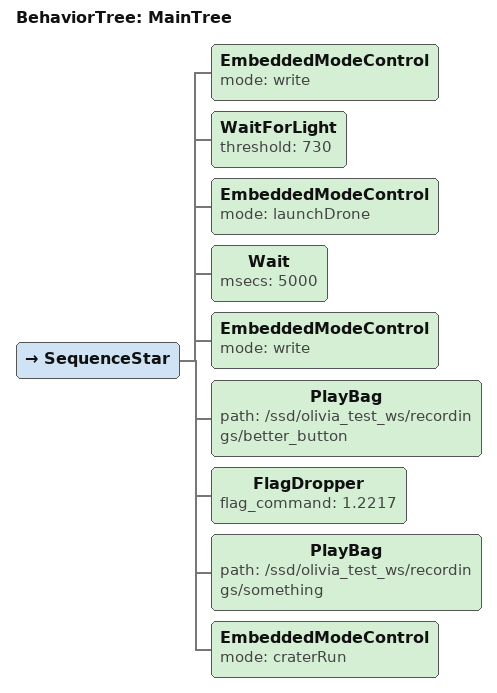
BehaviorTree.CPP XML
<root main_tree_to_execute="MainTree">
  <BehaviorTree ID="MainTree">
    <SequenceStar>
      <EmbeddedModeControl mode="write"/>
      <WaitForLight threshold="730"/>
      <EmbeddedModeControl mode="launchDrone"/>
      <Wait msecs = "5000"/>
      <EmbeddedModeControl mode="write"/>
      <PlayBag path="/ssd/olivia_test_ws/recordings/better_button"/>

      <!-- drop flag (embedded code says 150 to open, so 1.2217 radians)-->
      <FlagDropper flag_command = "1.2217"/>
      <!-- ducks task -->
      <PlayBag path="/ssd/olivia_test_ws/recordings/something"/>
      <!-- crater -->
      <EmbeddedModeControl mode="craterRun"/>
    </SequenceStar>
  </BehaviorTree>
</root>
